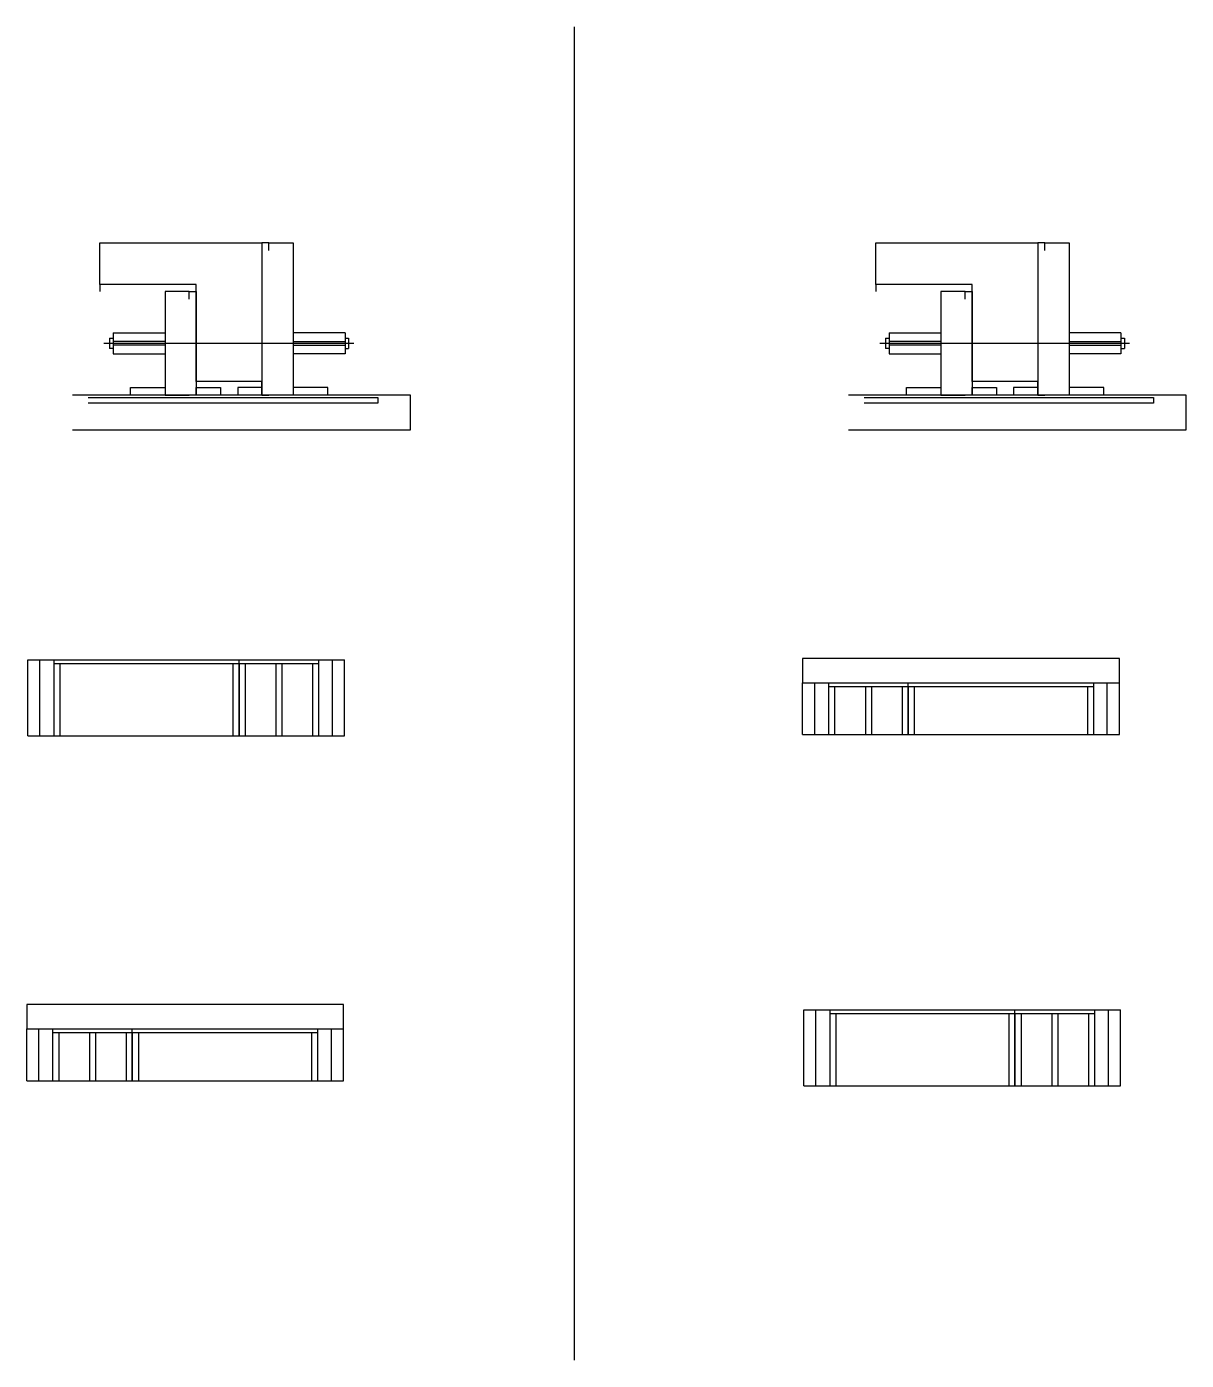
# Model space of a CAD drawing. Header units: metres. Extents: x 3573 to 4243, y 13854 to 14624.
import ezdxf

# ---------------------------------------------------------------- set-up
doc = ezdxf.new("R2010")
doc.units = ezdxf.units.M
for name, color, linetype in [('barrote', 7, 'Continuous'), ('CONCRETO', 7, 'Continuous'), ('COTA', 7, 'Continuous'), ('Madeira', 7, 'Continuous'), ('Painéis', 7, 'Continuous'), ('SARR_2.2x7', 7, 'Continuous'), ('SARR_3.5x7', 7, 'Continuous'), ('SCO-___-LAJ', 7, 'Continuous'), ('TENSOR', 7, 'Continuous')]:
    doc.layers.add(name, color=color, linetype=linetype)

msp = doc.modelspace()

# ---------------------------------------------------------------- linework, layer by layer
at = {"color": 7, "lineweight": 25}
for p, q in [((3620.64, 14444.24), (3620.64, 14438.24)), ((3620.64, 14444.24), (3622.64, 14444.24)), ((3622.64, 14447.24), (3622.64, 14435.24)), ((3622.64, 14447.24), (3652.64, 14447.24)), ((3756.64, 14447.24), (3726.64, 14447.24)), ((3756.64, 14447.24), (3756.64, 14435.24)), ((3756.64, 14444.24), (3758.64, 14444.24)), ((3758.64, 14444.24), (3758.64, 14438.24)), ((4068.87, 14444.24), (4068.87, 14438.24)), ((4068.87, 14444.24), (4070.87, 14444.24)), ((4070.87, 14447.24), (4070.87, 14435.24)), ((4070.87, 14447.24), (4100.87, 14447.24)), ((4204.87, 14447.24), (4174.87, 14447.24)), ((4204.87, 14447.24), (4204.87, 14435.24)), ((4204.87, 14444.24), (4206.87, 14444.24)), ((4206.87, 14444.24), (4206.87, 14438.24)), ((3622.64, 14438.24), (3620.64, 14438.24)), ((3652.64, 14442.24), (3622.64, 14442.24)), ((3652.64, 14440.24), (3622.64, 14440.24)), ((3726.64, 14442.24), (3756.64, 14442.24)), ((3726.64, 14440.24), (3756.64, 14440.24)), ((3756.64, 14438.24), (3758.64, 14438.24)), ((4070.87, 14438.24), (4068.87, 14438.24)), ((4100.87, 14442.24), (4070.87, 14442.24)), ((4100.87, 14440.24), (4070.87, 14440.24)), ((4174.87, 14442.24), (4204.87, 14442.24)), ((4174.87, 14440.24), (4204.87, 14440.24)), ((4204.87, 14438.24), (4206.87, 14438.24)), ((3622.64, 14435.24), (3652.64, 14435.24)), ((3756.64, 14435.24), (3726.64, 14435.24)), ((4070.87, 14435.24), (4100.87, 14435.24)), ((4204.87, 14435.24), (4174.87, 14435.24))]:
    msp.add_line(p, q, dxfattribs=at)
at = {"layer": 'barrote', "color": 7, "lineweight": 25}
for points in [[(3599.19, 14391.27), (3794.37, 14391.27), (3794.37, 14411.27), (3599.19, 14411.27)], [(4047.42, 14391.27), (4242.6, 14391.27), (4242.6, 14411.27), (4047.42, 14411.27)]]:
    msp.add_lwpolyline(points, dxfattribs=at)
at = {"layer": 'CONCRETO', "color": 7, "lineweight": 25}
for points in [[(3615.04, 14475.27), (3615.04, 14499.27), (3708.64, 14499.27), (3708.64, 14471.27), (3708.64, 14471.27), (3708.64, 14419.27), (3670.64, 14419.27), (3670.64, 14475.27)], [(4063.27, 14475.27), (4063.27, 14499.27), (4156.87, 14499.27), (4156.87, 14471.27), (4156.87, 14471.27), (4156.87, 14419.27), (4118.87, 14419.27), (4118.87, 14475.27)]]:
    msp.add_lwpolyline(points, dxfattribs=at)
at = {"layer": 'COTA', "color": 7, "lineweight": 25}
for p, q in [((3888.9, 14624.27), (3888.9, 13853.52)), ((4203.97, 14259.15), (4020.97, 14259.15)), ((4020.97, 14259.15), (4020.97, 14245.15)), ((4203.97, 14245.15), (4203.97, 14259.15)), ((3755.74, 14059.09), (3572.74, 14059.09)), ((3572.74, 14059.09), (3572.74, 14045.09)), ((3755.74, 14045.09), (3755.74, 14059.09))]:
    msp.add_line(p, q, dxfattribs=at)
at = {"layer": 'Madeira', "color": 7, "lineweight": 25}
for points in [[(3712.64, 14494.87), (3712.64, 14499.27), (3726.64, 14499.27), (3726.64, 14494.87)], [(3712.64, 14499.27), (3726.64, 14499.27), (3726.64, 14411.27), (3712.64, 14411.27)], [(4160.87, 14494.87), (4160.87, 14499.27), (4174.87, 14499.27), (4174.87, 14494.87)], [(4160.87, 14499.27), (4174.87, 14499.27), (4174.87, 14411.27), (4160.87, 14411.27)], [(3666.64, 14466.87), (3666.64, 14471.27), (3652.64, 14471.27), (3652.64, 14466.87)], [(3666.64, 14471.27), (3652.64, 14471.27), (3652.64, 14411.27), (3666.64, 14411.27)], [(4114.87, 14466.87), (4114.87, 14471.27), (4100.87, 14471.27), (4100.87, 14466.87)], [(4114.87, 14471.27), (4100.87, 14471.27), (4100.87, 14411.27), (4114.87, 14411.27)], [(3632.64, 14411.27), (3632.64, 14415.67), (3652.64, 14415.67), (3652.64, 14411.27)], [(3670.64, 14411.27), (3670.64, 14415.67), (3684.64, 14415.67), (3684.64, 14411.27)], [(3708.64, 14411.27), (3708.64, 14415.67), (3694.64, 14415.67), (3694.64, 14411.27)], [(3746.64, 14411.27), (3746.64, 14415.67), (3726.64, 14415.67), (3726.64, 14411.27)], [(4080.87, 14411.27), (4080.87, 14415.67), (4100.87, 14415.67), (4100.87, 14411.27)], [(4118.87, 14411.27), (4118.87, 14415.67), (4132.87, 14415.67), (4132.87, 14411.27)], [(4156.87, 14411.27), (4156.87, 14415.67), (4142.87, 14415.67), (4142.87, 14411.27)], [(4194.87, 14411.27), (4194.87, 14415.67), (4174.87, 14415.67), (4174.87, 14411.27)]]:
    msp.add_lwpolyline(points, dxfattribs=at)
at = {"layer": 'Painéis', "color": 7, "lineweight": 25}
for p, q in [((3573.4, 14258.35), (3756.4, 14258.35)), ((3573.4, 14214.35), (3573.4, 14258.35)), ((3695.4, 14214.35), (3695.4, 14258.35)), ((3756.4, 14214.35), (3756.4, 14258.35)), ((4020.97, 14245.15), (4203.97, 14245.15)), ((4020.97, 14215.15), (4020.97, 14245.15)), ((4081.97, 14215.15), (4081.97, 14245.15)), ((4203.97, 14215.15), (4203.97, 14245.15)), ((3573.4, 14214.35), (3756.4, 14214.35)), ((4020.97, 14215.15), (4203.97, 14215.15)), ((4021.63, 14056.17), (4204.63, 14056.17)), ((4021.63, 14012.17), (4021.63, 14056.17)), ((4143.63, 14012.17), (4143.63, 14056.17)), ((4204.63, 14012.17), (4204.63, 14056.17)), ((3572.74, 14045.09), (3755.74, 14045.09)), ((3572.74, 14015.09), (3572.74, 14045.09)), ((3633.74, 14015.09), (3633.74, 14045.09)), ((3755.74, 14015.09), (3755.74, 14045.09)), ((3572.74, 14015.09), (3755.74, 14015.09)), ((4021.63, 14012.17), (4204.63, 14012.17))]:
    msp.add_line(p, q, dxfattribs=at)
for points in [[(3712.64, 14499.27), (3708.64, 14499.27), (3708.64, 14411.27), (3712.64, 14411.27)], [(4160.87, 14499.27), (4156.87, 14499.27), (4156.87, 14411.27), (4160.87, 14411.27)], [(3670.64, 14471.27), (3670.64, 14475.27), (3615.04, 14475.27), (3615.04, 14471.27)], [(4118.87, 14471.27), (4118.87, 14475.27), (4063.27, 14475.27), (4063.27, 14471.27)], [(3666.64, 14471.27), (3670.64, 14471.27), (3670.64, 14411.27), (3666.64, 14411.27)], [(4114.87, 14471.27), (4118.87, 14471.27), (4118.87, 14411.27), (4114.87, 14411.27)], [(3708.64, 14415.67), (3708.64, 14419.27), (3670.64, 14419.27), (3670.64, 14415.67)], [(4156.87, 14415.67), (4156.87, 14419.27), (4118.87, 14419.27), (4118.87, 14415.67)]]:
    msp.add_lwpolyline(points, dxfattribs=at)
at = {"layer": 'SARR_2.2x7', "color": 7, "lineweight": 25}
for p, q in [((3580.4, 14214.35), (3580.4, 14258.35)), ((3588.4, 14256.15), (3695.4, 14256.15)), ((3695.4, 14256.15), (3741.4, 14256.15)), ((3749.4, 14214.35), (3749.4, 14258.35)), ((4027.97, 14215.15), (4027.97, 14245.15)), ((4196.97, 14215.15), (4196.97, 14245.15)), ((4035.97, 14242.95), (4081.97, 14242.95)), ((4081.97, 14242.95), (4188.97, 14242.95)), ((4028.63, 14012.17), (4028.63, 14056.17)), ((4036.63, 14053.97), (4143.63, 14053.97)), ((4143.63, 14053.97), (4189.63, 14053.97)), ((4197.63, 14012.17), (4197.63, 14056.17)), ((3579.74, 14015.09), (3579.74, 14045.09)), ((3748.74, 14015.09), (3748.74, 14045.09)), ((3587.74, 14042.89), (3633.74, 14042.89)), ((3633.74, 14042.89), (3740.74, 14042.89))]:
    msp.add_line(p, q, dxfattribs=at)
at = {"layer": 'SARR_3.5x7', "color": 7, "lineweight": 25}
for p, q in [((3588.4, 14258.35), (3588.4, 14214.35)), ((3591.9, 14256.15), (3591.9, 14214.35)), ((3691.9, 14256.15), (3691.9, 14214.35)), ((3695.4, 14256.15), (3695.4, 14214.35)), ((3698.9, 14256.15), (3698.9, 14214.35)), ((3716.65, 14256.15), (3716.65, 14214.35)), ((3720.15, 14256.15), (3720.15, 14214.35)), ((3737.9, 14256.15), (3737.9, 14214.35)), ((3741.4, 14258.35), (3741.4, 14214.35)), ((4035.97, 14245.15), (4035.97, 14215.15)), ((4188.97, 14245.15), (4188.97, 14215.15)), ((4039.47, 14242.95), (4039.47, 14215.15)), ((4057.22, 14242.95), (4057.22, 14215.15)), ((4060.72, 14242.95), (4060.72, 14215.15)), ((4078.47, 14242.95), (4078.47, 14215.15)), ((4081.97, 14242.95), (4081.97, 14215.15)), ((4085.47, 14242.95), (4085.47, 14215.15)), ((4185.47, 14242.95), (4185.47, 14215.15)), ((3588.4, 14214.35), (3591.9, 14214.35)), ((3691.9, 14214.35), (3695.4, 14214.35)), ((3695.4, 14214.35), (3698.9, 14214.35)), ((3737.9, 14214.35), (3741.4, 14214.35)), ((4035.97, 14215.15), (4039.47, 14215.15)), ((4078.47, 14215.15), (4081.97, 14215.15)), ((4081.97, 14215.15), (4085.47, 14215.15)), ((4185.47, 14215.15), (4188.97, 14215.15)), ((4036.63, 14056.17), (4036.63, 14012.17)), ((4040.13, 14053.97), (4040.13, 14012.17)), ((4140.13, 14053.97), (4140.13, 14012.17)), ((4143.63, 14053.97), (4143.63, 14012.17)), ((4147.13, 14053.97), (4147.13, 14012.17)), ((4164.88, 14053.97), (4164.88, 14012.17)), ((4168.38, 14053.97), (4168.38, 14012.17)), ((4186.13, 14053.97), (4186.13, 14012.17)), ((4189.63, 14056.17), (4189.63, 14012.17)), ((3587.74, 14045.09), (3587.74, 14015.09)), ((3740.74, 14045.09), (3740.74, 14015.09)), ((3591.24, 14042.89), (3591.24, 14015.09)), ((3608.99, 14042.89), (3608.99, 14015.09)), ((3612.49, 14042.89), (3612.49, 14015.09)), ((3630.24, 14042.89), (3630.24, 14015.09)), ((3633.74, 14042.89), (3633.74, 14015.09)), ((3637.24, 14042.89), (3637.24, 14015.09)), ((3737.24, 14042.89), (3737.24, 14015.09)), ((3587.74, 14015.09), (3591.24, 14015.09)), ((3630.24, 14015.09), (3633.74, 14015.09)), ((3633.74, 14015.09), (3637.24, 14015.09)), ((3737.24, 14015.09), (3740.74, 14015.09)), ((4036.63, 14012.17), (4040.13, 14012.17)), ((4140.13, 14012.17), (4143.63, 14012.17)), ((4143.63, 14012.17), (4147.13, 14012.17)), ((4186.13, 14012.17), (4189.63, 14012.17))]:
    msp.add_line(p, q, dxfattribs=at)
at = {"layer": 'SCO-___-LAJ', "color": 7, "lineweight": 25}
for points in [[(3608.19, 14409.94), (3775.49, 14409.94), (3775.49, 14406.74), (3608.19, 14406.74)], [(4056.42, 14409.94), (4223.72, 14409.94), (4223.72, 14406.74), (4056.42, 14406.74)]]:
    msp.add_lwpolyline(points, dxfattribs=at)
at = {"layer": 'TENSOR', "color": 7, "lineweight": 25}
for p, q in [((3761.64, 14441.24), (3617.34, 14441.24)), ((4209.87, 14441.24), (4065.57, 14441.24))]:
    msp.add_line(p, q, dxfattribs=at)

doc.saveas('drawing.dxf')
